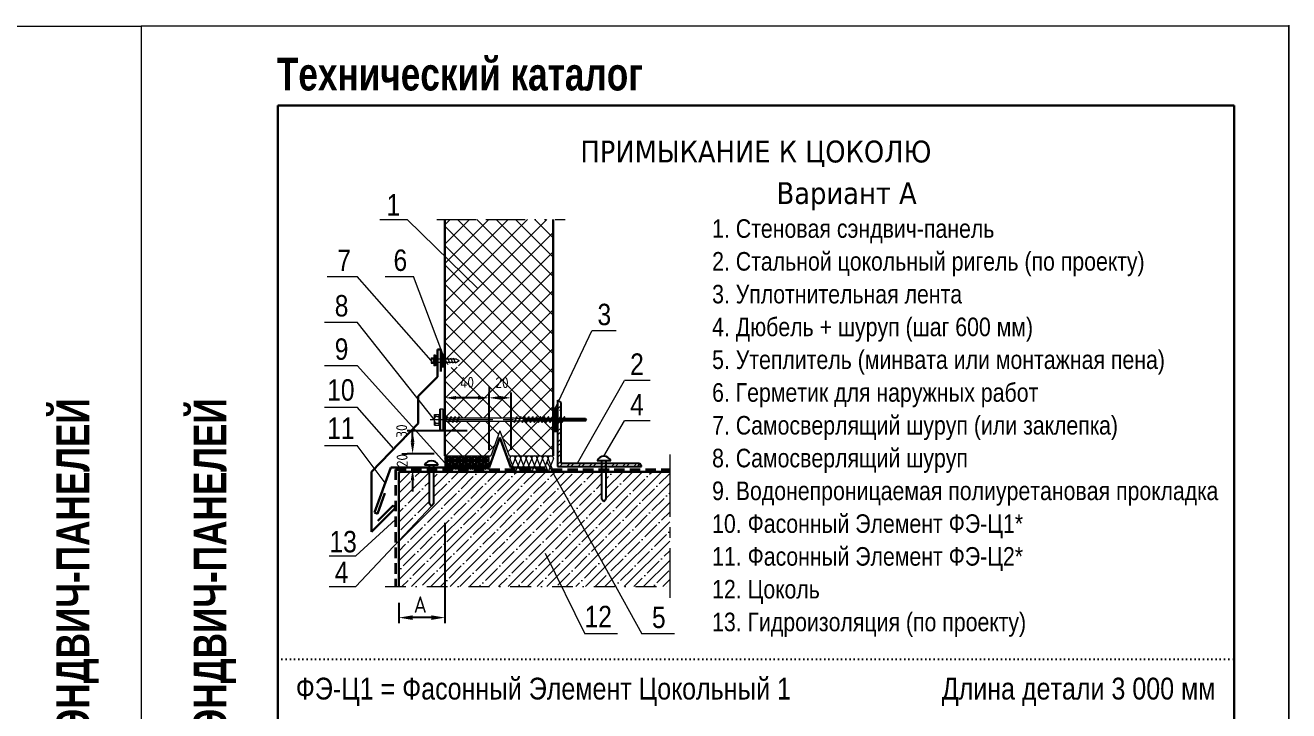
# Model space of a CAD drawing. Extents: x 5821 to 16321, y -13531 to 5774.
# Drawn here: x 7815 to 8971, y 5147 to 5774 of the extents above; entities that cross this region are included whole.
import ezdxf
from ezdxf.enums import TextEntityAlignment as Align

# ---------------------------------------------------------------- set-up
doc = ezdxf.new("R2010")
doc.units = 0
doc.header["$LTSCALE"] = 3
for name, pattern in [('ACAD_ISO13W100', [36, 12, -3, 12, -3, 0, -3, 0, -3]), ('CENTER2', [28.575, 19.05, -3.175, 3.175, -3.175]), ('DASHDOT2', [12.7, 6.35, -3.175, 0, -3.175]), ('DOT2', [0.125, 0, -0.125]), ('HIDDEN2', [4.7625, 3.175, -1.5875])]:
    doc.linetypes.add(name, pattern=pattern)
doc.layers.get('0').update_dxf_attribs({"linetype": 'CONTINUOUS', "lineweight": 30})
doc.layers.get('DEFPOINTS').update_dxf_attribs({"linetype": 'CONTINUOUS'})
for name, color, linetype, lineweight in [('new_fill', 8, 'CONTINUOUS', 13), ('RAZMER', 7, 'CONTINUOUS', 9), ('Гидроизоляция', 7, 'HIDDEN2', 35), ('Нащельники', 1, 'CONTINUOUS', 30), ('Саморезы', 7, 'CONTINUOUS', 13), ('тонкий контур', 8, 'CONTINUOUS', 9)]:
    doc.layers.add(name, color=color, linetype=linetype, lineweight=lineweight)
doc.layers.add('Punktir', color=7, linetype='CONTINUOUS')
doc.layers.add('Прогон', color=7, linetype='CONTINUOUS')
doc.styles.add('ROMANS', font='romans.shx', dxfattribs={"width": 0.85})
doc.styles.get("Standard").update_dxf_attribs({"font": 'TAHOMA.TTF'})
doc.styles.add('style1', font='ARIALN.TTF')
doc.styles.add('style2', font='impact.TTF')
doc.dimstyles.new('5', dxfattribs={"dimscale": 5, "dimtxt": 3, "dimasz": 2.5, "dimexe": 1, "dimexo": 3, "dimgap": 0, "dimtad": 0, "dimdec": 0, "dimzin": 9, "dimdsep": 46, "dimtxsty": 'ROMANS', "dimblk2": 'OBLIQUE', "dimcen": -3, "dimdle": 1.5, "dimclrd": 256, "dimclre": 256, "dimclrt": 256, "dimadec": 0, "dimazin": 0, "dimtfac": 1, "dimtdec": 0, "dimtofl": 0, "dimtmove": 2, "dimatfit": 3, "dimfxl": 0, "dimtvp": 1, "dimtolj": 1, "dimtzin": 9, "dimarcsym": 0})

# ---------------------------------------------------------------- blocks, each defined once
blk = doc.blocks.new('*D31')
at = {"layer": 'DEFPOINTS', "color": 0, "transparency": 16777216}
for p in [(8229.3, 5403.2), (8169.5, 5382.4), (8199.1, 5382.4)]:
    blk.add_point(p, dxfattribs=at)
at = {"layer": 'RAZMER', "lineweight": -2, "transparency": 16777216}
for p, q in [((8219.3, 5403.2), (8164.5, 5403.2)), ((8169.5, 5393.2), (8169.5, 5392.4)), ((8189.1, 5382.4), (8164.5, 5382.4))]:
    blk.add_line(p, q, dxfattribs=at)
at = {"layer": 'RAZMER', "transparency": 16777216}
for points in [[(8167.8, 5393.2), (8171.1, 5393.2), (8169.5, 5403.2)], [(8167.8, 5392.4), (8171.1, 5392.4), (8169.5, 5382.4)]]:
    blk.add_solid(points, dxfattribs=at)
at = {"layer": 'RAZMER', "transparency": 16777216, "insert": (8159.5, 5403.1), "char_height": 10, "attachment_point": 5, "rotation": 90, "style": 'ROMANS'}
blk.add_mtext('\\A1;30', dxfattribs=at)
blk = doc.blocks.new('_OBLIQUE')
at = {"color": 0, "linetype": 'ByBlock'}
blk.add_line((-0.5, -0.5), (0.5, 0.5), dxfattribs=at)
blk = doc.blocks.new('саморез4')
at = {"layer": 'new_fill'}
blk.add_hatch(color=254, dxfattribs=at).paths.add_polyline_path([(-2.4, -9.4), (0, -9.4), (0, 9.8), (-2.4, 9.8)])
at = {"layer": 'Саморезы', "ltscale": 150}
for p, q in [((-7.9, 5), (-3.1, 5)), ((-7.9, -5), (-7.9, 5)), ((-5.9, 3.1), (-3.1, 3.1)), ((-3.8, -5), (-3.8, 5)), ((0, 9.8), (-3.1, 9.8)), ((-3.1, -9.4), (-3.1, 9.8)), ((-2.4, -9.4), (-2.4, 9.8)), ((0, -9.4), (0, 9.8)), ((64.9, 1.5), (0, 1.5)), ((1.3, -2.2), (3.4, 2.7)), ((1.9, -2.2), (4, 2.7)), ((3.7, 2.9), (3.4, 2.7)), ((3.7, 2.9), (4, 2.7)), ((4.9, -2.2), (7, 2.7)), ((5.5, -2.2), (7.6, 2.7)), ((7.3, 2.9), (7, 2.7)), ((7.3, 2.9), (7.6, 2.7)), ((8.6, -2.2), (10.7, 2.7)), ((9.2, -2.2), (11.3, 2.7)), ((11, 2.9), (10.7, 2.7)), ((11, 2.9), (11.3, 2.7)), ((12.2, -2.2), (14.3, 2.7)), ((12.8, -2.2), (14.9, 2.7)), ((14.6, 2.9), (14.3, 2.7)), ((14.6, 2.9), (14.9, 2.7)), ((64.9, -2.2), (67, 2.7)), ((65.6, -2.2), (67.7, 2.7)), ((67.3, 2.9), (67, 2.7)), ((130, 1.3), (67.1, 1.3)), ((67.3, 2.9), (67.7, 2.7)), ((68.6, -2.2), (70.7, 2.7)), ((69.2, -2.2), (71.3, 2.7)), ((71, 2.9), (70.7, 2.7)), ((71, 2.9), (71.3, 2.7)), ((72.2, -2.2), (74.3, 2.7)), ((72.8, -2.2), (74.9, 2.7)), ((74.6, 2.9), (74.3, 2.7)), ((74.6, 2.9), (74.9, 2.7)), ((75.8, -2.2), (77.9, 2.7)), ((76.4, -2.2), (78.5, 2.7)), ((78.2, 2.9), (77.9, 2.7)), ((78.2, 2.9), (78.5, 2.7)), ((79.5, -2.2), (81.5, 2.7)), ((80.1, -2.2), (82.2, 2.7)), ((81.9, 2.9), (81.5, 2.7)), ((81.9, 2.9), (82.2, 2.7)), ((83.1, -2.2), (85.2, 2.7)), ((83.7, -2.2), (85.8, 2.7)), ((85.5, 2.9), (85.2, 2.7)), ((85.5, 2.9), (85.8, 2.7)), ((86.7, -2.2), (88.8, 2.7)), ((87.3, -2.2), (89.4, 2.7)), ((89.1, 2.9), (88.8, 2.7)), ((89.1, 2.9), (89.4, 2.7)), ((90.3, -2.2), (92.4, 2.7)), ((90.9, -2.2), (93, 2.7)), ((92.7, 2.9), (92.4, 2.7)), ((92.7, 2.9), (93, 2.7)), ((94, -2.2), (96.1, 2.7)), ((94.6, -2.2), (96.7, 2.7)), ((96.4, 2.9), (96.1, 2.7)), ((96.4, 2.9), (96.7, 2.7)), ((97.6, -2.2), (99.7, 2.7)), ((98.2, -2.2), (100.3, 2.7)), ((100, 2.9), (99.7, 2.7)), ((100, 2.9), (100.3, 2.7)), ((101.2, -2.2), (103.3, 2.7)), ((101.8, -2.2), (103.9, 2.7)), ((103.6, 2.9), (103.3, 2.7)), ((103.6, 2.9), (103.9, 2.7)), ((104.8, -2.2), (106.9, 2.7)), ((105.5, -2.2), (107.6, 2.7)), ((107.2, 2.9), (106.9, 2.7)), ((107.2, 2.9), (107.6, 2.7)), ((108.5, -2.2), (110.6, 2.7)), ((109.1, -2.2), (111.2, 2.7)), ((110.9, 2.9), (110.6, 2.7)), ((110.9, 2.9), (111.2, 2.7)), ((130, 1.3), (131.2, 0)), ((-7.9, -5), (-3.1, -5)), ((-5.9, -3.1), (-3.1, -3.1)), ((0, -9.4), (-3.1, -9.4)), ((64.9, -1.5), (0, -1.5)), ((64.9, -1.5), (0, -1.5)), ((1.6, -2.4), (1.3, -2.2)), ((1.6, -2.4), (1.9, -2.2)), ((5.2, -2.4), (4.9, -2.2)), ((5.2, -2.4), (5.5, -2.2)), ((8.9, -2.4), (8.6, -2.2)), ((8.9, -2.4), (9.2, -2.2)), ((12.5, -2.4), (12.2, -2.2)), ((12.5, -2.4), (12.8, -2.2)), ((65.3, -2.4), (64.9, -2.2)), ((65.3, -2.4), (65.6, -2.2)), ((130, -1.3), (67.1, -1.3)), ((68.9, -2.4), (68.6, -2.2)), ((68.9, -2.4), (69.2, -2.2)), ((72.5, -2.4), (72.2, -2.2)), ((72.5, -2.4), (72.8, -2.2)), ((76.1, -2.4), (75.8, -2.2)), ((76.1, -2.4), (76.4, -2.2)), ((79.8, -2.4), (79.5, -2.2)), ((79.8, -2.4), (80.1, -2.2)), ((83.4, -2.4), (83.1, -2.2)), ((83.4, -2.4), (83.7, -2.2)), ((87, -2.4), (86.7, -2.2)), ((87, -2.4), (87.3, -2.2)), ((90.6, -2.4), (90.3, -2.2)), ((90.6, -2.4), (90.9, -2.2)), ((94.3, -2.4), (94, -2.2)), ((94.3, -2.4), (94.6, -2.2)), ((97.9, -2.4), (97.6, -2.2)), ((97.9, -2.4), (98.2, -2.2)), ((101.5, -2.4), (101.2, -2.2)), ((101.5, -2.4), (101.8, -2.2)), ((105.1, -2.4), (104.8, -2.2)), ((105.1, -2.4), (105.5, -2.2)), ((108.8, -2.4), (108.5, -2.2)), ((108.8, -2.4), (109.1, -2.2)), ((130, -1.3), (131.2, 0))]:
    blk.add_line(p, q, dxfattribs=at)
at = {"layer": 'Саморезы'}
for p, q in [((67.1, 1.3), (64.9, 1.5)), ((67.1, -1.3), (64.9, -1.5))]:
    blk.add_line(p, q, dxfattribs=at)
at = {"layer": 'Саморезы', "ltscale": 150}
for centre, radius, start, end in [((-5.9, 5.1), 2, 182.373, 269.9653), ((-5.9, 1.1), 2, 90.0347, 177.627), ((80.3, 1057.7), 1058.9, 271.592, 272.7554), ((-5.9, -1.1), 2, 182.373, 269.9653), ((-5.9, -5.1), 2, 90.0347, 177.627)]:
    blk.add_arc(centre, radius, start, end, dxfattribs=at)
blk = doc.blocks.new('*D39')
at = {"layer": 'DEFPOINTS', "color": 0, "transparency": 16777216}
for p in [(8199.1, 5334.1), (8156.9, 5260.8), (8156.9, 5232.4)]:
    blk.add_point(p, dxfattribs=at)
at = {"layer": 'RAZMER', "lineweight": -2, "transparency": 16777216}
for p, q in [((8199.1, 5319.1), (8199.1, 5227.4)), ((8156.9, 5245.8), (8156.9, 5227.4)), ((8186.6, 5232.4), (8169.4, 5232.4))]:
    blk.add_line(p, q, dxfattribs=at)
at = {"layer": 'RAZMER', "transparency": 16777216}
for points in [[(8169.4, 5234.5), (8169.4, 5230.3), (8156.9, 5232.4)], [(8186.6, 5234.5), (8186.6, 5230.3), (8199.1, 5232.4)]]:
    blk.add_solid(points, dxfattribs=at)
at = {"layer": 'RAZMER', "transparency": 16777216, "insert": (8176.5, 5244.3), "char_height": 15, "attachment_point": 5, "style": 'ROMANS'}
blk.add_mtext('\\A1;A', dxfattribs=at)
blk = doc.blocks.new('*D40')
at = {"layer": 'DEFPOINTS', "color": 0, "transparency": 16777216}
for p in [(8259.6, 5433.5), (8239.4, 5375.9), (8259.6, 5375.9)]:
    blk.add_point(p, dxfattribs=at)
at = {"layer": 'RAZMER', "lineweight": -2, "transparency": 16777216}
for p, q in [((8239.4, 5385.9), (8239.4, 5438.5)), ((8249.4, 5433.5), (8249.6, 5433.5)), ((8259.6, 5385.9), (8259.6, 5438.5))]:
    blk.add_line(p, q, dxfattribs=at)
at = {"layer": 'RAZMER', "transparency": 16777216}
for points in [[(8249.4, 5435.2), (8249.4, 5431.9), (8239.4, 5433.5)], [(8249.6, 5435.2), (8249.6, 5431.9), (8259.6, 5433.5)]]:
    blk.add_solid(points, dxfattribs=at)
at = {"layer": 'RAZMER', "transparency": 16777216, "insert": (8251.3, 5447.4), "char_height": 10, "attachment_point": 5, "style": 'ROMANS'}
blk.add_mtext('\\A1;20', dxfattribs=at)
blk = doc.blocks.new('*D51')
at = {"layer": 'DEFPOINTS', "color": 0, "transparency": 16777216}
for p in [(8169.5, 5382.4), (8159.3, 5367.9), (8169.5, 5367.9)]:
    blk.add_point(p, dxfattribs=at)
at = {"layer": 'RAZMER', "lineweight": -2, "transparency": 16777216}
for p, q in [((8169.5, 5392.4), (8169.5, 5402.4)), ((8159.5, 5382.4), (8164.5, 5382.4)), ((8169.3, 5367.9), (8174.5, 5367.9)), ((8169.5, 5357.9), (8169.5, 5347.9))]:
    blk.add_line(p, q, dxfattribs=at)
at = {"layer": 'RAZMER', "transparency": 16777216}
for points in [[(8167.8, 5392.4), (8171.1, 5392.4), (8169.5, 5382.4)], [(8167.8, 5357.9), (8171.1, 5357.9), (8169.5, 5367.9)]]:
    blk.add_solid(points, dxfattribs=at)
at = {"layer": 'RAZMER', "transparency": 16777216, "insert": (8159.9, 5376.1), "char_height": 10, "attachment_point": 5, "rotation": 90, "style": 'ROMANS'}
blk.add_mtext('\\A1;2{\\Fromans.shx|c204;0}', dxfattribs=at)
blk = doc.blocks.new('*D52')
at = {"layer": 'DEFPOINTS', "color": 0, "transparency": 16777216}
for p in [(8199.1, 5433.5), (8199.1, 5433.5), (8239.4, 5433.5)]:
    blk.add_point(p, dxfattribs=at)
at = {"layer": 'RAZMER', "lineweight": -2, "transparency": 16777216}
for p, q in [((8199.1, 5443.5), (8199.1, 5438.5)), ((8229.4, 5433.5), (8209.1, 5433.5)), ((8239.4, 5443.5), (8239.4, 5438.5))]:
    blk.add_line(p, q, dxfattribs=at)
at = {"layer": 'RAZMER', "transparency": 16777216}
for points in [[(8209.1, 5435.2), (8209.1, 5431.9), (8199.1, 5433.5)], [(8229.4, 5435.2), (8229.4, 5431.9), (8239.4, 5433.5)]]:
    blk.add_solid(points, dxfattribs=at)
at = {"layer": 'RAZMER', "transparency": 16777216, "insert": (8219.3, 5447.7), "char_height": 10, "attachment_point": 5, "style": 'ROMANS'}
blk.add_mtext('\\A1;40', dxfattribs=at)
blk = doc.blocks.new('саморез1')
at = {"layer": 'new_fill'}
blk.add_hatch(color=254, dxfattribs=at).paths.add_polyline_path([(-1.2, -4.8), (0, -4.8), (0, 4.8), (-1.2, 4.8)])
at = {"layer": 'Саморезы', "ltscale": 150}
for p, q in [((-3.9, 2.6), (-1.5, 2.6)), ((-3.9, 2.6), (-3.9, -2.4)), ((-2.9, 1.7), (-1.5, 1.7)), ((-1.9, 2.6), (-1.9, -2.4)), ((0, 4.8), (-1.5, 4.8)), ((-1.5, 4.8), (-1.5, -4.8)), ((-1.2, 4.8), (-1.2, -4.8)), ((0, 4.8), (0, -4.8)), ((19.2, 1.4), (0, 1.4)), ((8.4, 2.4), (10.5, -2.4)), ((11.1, 2.4), (13.2, -2.4)), ((13.8, 2.4), (15.9, -2.4)), ((16.4, 2.4), (18.5, -2.4)), ((19.2, 1.4), (21.8, 0)), ((19.2, -1.4), (21.8, 0)), ((-3.9, -2.4), (-1.5, -2.4)), ((-2.9, -1.4), (-1.5, -1.4)), ((0, -4.8), (-1.5, -4.8)), ((0, -1.4), (19.2, -1.4))]:
    blk.add_line(p, q, dxfattribs=at)
for centre, start, end in [((-2.9, 2.7), 182.373, 269.9653), ((-2.9, 0.7), 90.0347, 177.627), ((-2.9, -0.4), 182.373, 269.9653), ((-2.9, -2.4), 90.0347, 177.627)]:
    blk.add_arc(centre, 1, start, end, dxfattribs=at)
blk = doc.blocks.new('Dubel')
at = {"layer": 'Прогон', "ltscale": 150}
for p, q in [((6.3, 0), (-6.3, 0)), ((-2.1, 0), (-2.1, -34.9)), ((2.1, -34.9), (2.1, 0)), ((0, -37.6), (-2.1, -34.9)), ((2.1, -34.9), (0, -37.6))]:
    blk.add_line(p, q, dxfattribs=at)
blk.add_arc((0, -2.7), 6.82, 23.6469, 156.3531, dxfattribs=at)

msp = doc.modelspace()

# ---------------------------------------------------------------- hatches: boundary and pattern name
at = {"layer": 'new_fill'}
h = msp.add_hatch(dxfattribs=at)
h.set_pattern_fill('ANSI37', color=256, scale=100, style=0)
h.set_pattern_definition([(45, (38117.93, 3620.165), (-8.838835, 8.838835), []), (135, (38117.93, 3620.165), (-8.838835, -8.838835), [])])
h.paths.add_polyline_path([(8298.13, 5596.75), (8199.13, 5596.76), (8199.13, 5464.23), (8199.22, 5464.03), (8209.57, 5464.03), (8212.11, 5462.63), (8209.57, 5461.23), (8199.13, 5461.23), (8199.13, 5414.92), (8200.43, 5414.92), (8200.94, 5416.1), (8201.25, 5416.33), (8201.56, 5416.1), (8201.05, 5414.92), (8204.06, 5414.92), (8204.57, 5416.1), (8204.87, 5416.33), (8205.18, 5416.1), (8204.68, 5414.92), (8207.69, 5414.92), (8208.2, 5416.1), (8208.5, 5416.33), (8208.81, 5416.1), (8208.3, 5414.92), (8211.31, 5414.92), (8211.82, 5416.1), (8212.13, 5416.33), (8212.44, 5416.1), (8211.93, 5414.92), (8262.48, 5414.92), (8264.02, 5414.78), (8264.58, 5416.1), (8264.89, 5416.33), (8265.2, 5416.1), (8264.61, 5414.73), (8264.62, 5414.73), (8267.62, 5414.73), (8268.21, 5416.1), (8268.52, 5416.33), (8268.82, 5416.1), (8268.24, 5414.73), (8271.25, 5414.73), (8271.84, 5416.1), (8272.14, 5416.33), (8272.45, 5416.1), (8271.86, 5414.73), (8274.88, 5414.73), (8275.46, 5416.1), (8275.77, 5416.33), (8276.08, 5416.1), (8275.49, 5414.73), (8278.5, 5414.73), (8279.09, 5416.1), (8279.4, 5416.33), (8279.7, 5416.1), (8279.12, 5414.73), (8282.13, 5414.73), (8282.72, 5416.1), (8283.02, 5416.33), (8283.33, 5416.1), (8282.74, 5414.73), (8285.76, 5414.73), (8286.34, 5416.1), (8286.65, 5416.33), (8286.96, 5416.1), (8286.37, 5414.73), (8289.38, 5414.73), (8289.97, 5416.1), (8290.28, 5416.33), (8290.58, 5416.1), (8290, 5414.73), (8293.01, 5414.73), (8293.6, 5416.1), (8293.9, 5416.33), (8294.21, 5416.1), (8293.62, 5414.73), (8296.64, 5414.73), (8297.22, 5416.1), (8297.53, 5416.33), (8297.84, 5416.1), (8297.25, 5414.73), (8298.13, 5414.73), (8298.13, 5424.28)])
h.paths.add_polyline_path([(8298.13, 5412.1), (8296.12, 5412.1), (8295.74, 5411.2), (8295.43, 5410.98), (8295.13, 5411.21), (8295.51, 5412.1), (8292.5, 5412.1), (8292.11, 5411.2), (8291.81, 5410.98), (8291.5, 5411.21), (8291.88, 5412.1), (8288.87, 5412.1), (8288.49, 5411.2), (8288.18, 5410.98), (8287.87, 5411.21), (8288.25, 5412.1), (8285.24, 5412.1), (8284.86, 5411.2), (8284.55, 5410.98), (8284.25, 5411.21), (8284.63, 5412.1), (8281.62, 5412.1), (8281.23, 5411.2), (8280.93, 5410.98), (8280.62, 5411.21), (8281, 5412.1), (8277.99, 5412.1), (8277.61, 5411.2), (8277.3, 5410.98), (8276.99, 5411.21), (8277.37, 5412.1), (8274.36, 5412.1), (8273.98, 5411.2), (8273.67, 5410.98), (8273.37, 5411.21), (8273.75, 5412.1), (8270.74, 5412.1), (8270.35, 5411.2), (8270.05, 5410.98), (8269.74, 5411.21), (8270.12, 5412.1), (8267.11, 5412.1), (8266.73, 5411.2), (8266.42, 5410.98), (8266.11, 5411.21), (8266.49, 5412.1), (8264.62, 5412.1), (8263.44, 5411.99), (8263.1, 5411.2), (8262.79, 5410.98), (8262.49, 5411.21), (8262.8, 5411.94), (8262.48, 5411.91), (8210.64, 5411.91), (8210.34, 5411.2), (8210.03, 5410.98), (8209.72, 5411.21), (8210.03, 5411.91), (8207.01, 5411.91), (8206.71, 5411.2), (8206.4, 5410.98), (8206.1, 5411.21), (8206.4, 5411.91), (8203.39, 5411.91), (8203.09, 5411.2), (8202.78, 5410.98), (8202.47, 5411.21), (8202.77, 5411.91), (8199.76, 5411.91), (8199.46, 5411.2), (8199.13, 5410.97), (8199.13, 5380.37), (8241.08, 5380.37), (8249.44, 5403.2), (8257.92, 5380.37), (8298.13, 5380.37)])
h.paths.add_polyline_path([(8241.9, 5454.94), (8260.66, 5454.94), (8260.66, 5439.94), (8241.9, 5439.94)], flags=24)
h.paths.add_polyline_path([(8209.9, 5455.2), (8228.67, 5455.2), (8228.67, 5440.2), (8209.9, 5440.2)], flags=24)
h = msp.add_hatch(dxfattribs=at)
h.set_pattern_fill('NET3', color=256, scale=10, style=0)
h.set_pattern_definition([(0, (8837.2072, 147.2008), (0, 1.25), []), (60, (8837.2072, 147.2008), (-1.08253175, 0.625), []), (120, (8837.2072, 147.2008), (-1.08253175, -0.625), [])])
h.paths.add_polyline_path([(8199.13, 5471.58, 1), (8195.35, 5471.58), (8195.35, 5469.73), (8199.13, 5469.73)])
h.paths.add_polyline_path([(8199.13, 5469.73), (8195.35, 5469.73), (8195.35, 5465.53), (8199.13, 5465.53)])
h.paths.add_polyline_path([(8199.13, 5465.53), (8195.35, 5465.53), (8195.35, 5463.69, 1), (8199.13, 5463.69)])
h = msp.add_hatch(dxfattribs=at)
h.set_pattern_fill('NET3', color=256, scale=10, style=0)
h.set_pattern_definition([(0, (38117.9305, 3620.1648), (0, 1.25), []), (60, (38117.9305, 3620.1648), (-1.082531755, 0.625), []), (120, (38117.9305, 3620.1648), (-1.082531755, -0.625), [])])
h.paths.add_polyline_path([(8302.05, 5424.28), (8298.13, 5424.28), (8298.13, 5414.73), (8300.26, 5414.73), (8300.85, 5416.1), (8301.16, 5416.33), (8301.46, 5416.1), (8300.88, 5414.73), (8302.05, 5414.73)])
h.paths.add_polyline_path([(8302.05, 5412.1), (8299.75, 5412.1), (8299.37, 5411.2), (8299.06, 5410.98), (8298.75, 5411.21), (8299.13, 5412.1), (8298.13, 5412.1), (8298.13, 5402.28), (8302.05, 5402.28)])
h = msp.add_hatch(dxfattribs=at)
h.set_pattern_fill('STEEL', color=256, scale=57.6, style=0)
h.set_pattern_definition([(45, (17039.336, 5176.1625), (-5.091169, 5.091169), []), (45, (17039.336, 5179.7625), (-5.091169, 5.091169), [])])
h.paths.add_polyline_path([(8305.02, 5429.27), (8302.05, 5431.27), (8302.05, 5423.13), (8302.09, 5423.1), (8302.05, 5423.02), (8302.05, 5421.73), (8304.52, 5421.73), (8305.02, 5422.92)])
h.paths.add_polyline_path([(8305.02, 5419.1), (8304, 5419.1), (8303.62, 5418.2), (8303.31, 5417.98), (8303.01, 5418.21), (8303.39, 5419.1), (8302.05, 5419.1), (8302.05, 5370.84), (8338.42, 5370.84), (8338.42, 5373.81), (8305.02, 5373.81)])
h.paths.add_polyline_path([(8376.99, 5373.81), (8342.62, 5373.81), (8342.62, 5370.84), (8378.99, 5370.84)])
h = msp.add_hatch(dxfattribs=at)
h.set_pattern_fill('ESCHER', color=256, scale=5, style=0)
h.set_pattern_definition([(60, (7773.318, 1614.508), (-6, -1e-09), [5.5, -0.5]), (180, (7773.318, 1614.508), (3, -5.1961524), [5.5, -0.5]), (300, (7773.318, 1614.508), (6, -1e-09), [5.5, -0.5]), (60, (7773.818, 1614.508), (-6, -1e-09), [1, -5]), (300, (7773.818, 1614.508), (6, -1e-09), [1, -5]), (60, (7773.068, 1614.941), (-6, -1e-09), [1, -5]), (180, (7773.068, 1614.941), (3, -5.1961524), [1, -5]), (300, (7773.068, 1614.075), (6, -1e-09), [1, -5]), (180, (7773.068, 1614.075), (3, -5.1961524), [1, -5]), (60, (7771.318, 1614.508), (-6, -1e-09), [1, -5]), (300, (7771.318, 1614.508), (6, -1e-09), [1, -5]), (60, (7774.318, 1612.776), (-6, -1e-09), [1, -5]), (180, (7774.318, 1612.776), (3, -5.1961524), [1, -5]), (300, (7774.318, 1616.24), (6, -1e-09), [1, -5]), (180, (7774.318, 1616.24), (3, -5.1961524), [1, -5]), (0, (7774.318, 1615.374), (-3, 5.1961524), [3.5, -2.5]), (0, (7774.318, 1613.642), (-3, 5.1961524), [3.5, -2.5]), (120, (7773.568, 1615.807), (-6, 1e-09), [3.5, -2.5]), (120, (7772.068, 1614.941), (-6, 1e-09), [3.5, -2.5]), (240, (7772.068, 1614.075), (3, -5.1961524), [3.5, -2.5]), (240, (7773.568, 1613.209), (3, -5.1961524), [3.5, -2.5])])
h.paths.add_polyline_path([(8199.13, 5380.37), (8199.13, 5367.87), (8239.44, 5367.87), (8239.44, 5380.37)])
h = msp.add_hatch(dxfattribs=at)
h.set_pattern_fill('ANSI35', color=256, scale=50, style=0)
h.set_pattern_definition([(45, (38117.93, 3620.165), (-8.838835, 8.838835), []), (45, (38126.77, 3620.165), (-8.838835, 8.838835), [15.625, -3.125, 0, -3.125])])
h.paths.add_polyline_path([(8297.2, 5365.87), (8188.82, 5365.87), (8188.82, 5336.95), (8186.72, 5334.27), (8184.62, 5336.95), (8184.62, 5365.87), (8156.93, 5365.87), (8156.93, 5260.83), (8355.33, 5260.83)])
h.paths.add_polyline_path([(8404.72, 5365.87), (8346.62, 5365.87), (8346.62, 5341.06), (8344.52, 5338.38), (8342.42, 5341.06), (8342.42, 5365.87), (8297.2, 5365.87), (8355.33, 5260.83), (8404.72, 5260.83)])

# ---------------------------------------------------------------- linework, layer by layer
at = {"color": 1}
for p, q in [((8046.09, 5700.91), (8046.09, 4288.76)), ((8046.09, 5700.91), (8921.09, 5700.91)), ((8921.09, 5700.91), (8921.09, 4338.76))]:
    msp.add_line(p, q, dxfattribs=at)
for p, q in [((8199.13, 5596.76), (8199.13, 5380.37)), ((8298.13, 5596.76), (8298.13, 5380.37)), ((8156.93, 5365.87), (8404.72, 5365.87)), ((8156.93, 5365.87), (8156.93, 5260.83))]:
    msp.add_line(p, q)
at = {"layer": 'new_fill'}
for p, q in [((8199.13, 5380.37), (8199.13, 5367.87)), ((8239.44, 5367.87), (8239.44, 5380.37)), ((8260.97, 5371.87), (8258.47, 5377.87)), ((8263.47, 5377.87), (8260.97, 5371.87)), ((8265.97, 5371.87), (8263.47, 5377.87)), ((8268.47, 5377.87), (8265.97, 5371.87)), ((8270.97, 5371.87), (8268.47, 5377.87)), ((8273.47, 5377.87), (8270.97, 5371.87)), ((8275.97, 5371.87), (8273.47, 5377.87)), ((8278.47, 5377.87), (8275.97, 5371.87)), ((8280.97, 5371.87), (8278.47, 5377.87)), ((8283.47, 5377.87), (8280.97, 5371.87)), ((8285.97, 5371.87), (8283.47, 5377.87)), ((8288.47, 5377.87), (8285.97, 5371.87)), ((8290.97, 5371.87), (8288.47, 5377.87)), ((8293.47, 5377.87), (8290.97, 5371.87)), ((8295.97, 5371.87), (8293.47, 5377.87)), ((8298.47, 5377.87), (8295.97, 5371.87)), ((8260.97, 5371.87), (8258.47, 5365.87)), ((8263.47, 5365.87), (8260.97, 5371.87)), ((8265.97, 5371.87), (8263.47, 5365.87)), ((8268.47, 5365.87), (8265.97, 5371.87)), ((8270.97, 5371.87), (8268.47, 5365.87)), ((8273.47, 5365.87), (8270.97, 5371.87)), ((8275.97, 5371.87), (8273.47, 5365.87)), ((8278.47, 5365.87), (8275.97, 5371.87)), ((8280.97, 5371.87), (8278.47, 5365.87)), ((8283.47, 5365.87), (8280.97, 5371.87)), ((8285.97, 5371.87), (8283.47, 5365.87)), ((8288.47, 5365.87), (8285.97, 5371.87)), ((8290.97, 5371.87), (8288.47, 5365.87)), ((8293.47, 5365.87), (8290.97, 5371.87)), ((8295.97, 5371.87), (8293.47, 5365.87)), ((8298.47, 5365.87), (8295.97, 5371.87))]:
    msp.add_line(p, q, dxfattribs=at)
for centre, start, end in [((8260.97, 5377.87), 90, 180), ((8260.97, 5377.87), 0, 90), ((8265.97, 5377.87), 90, 180), ((8265.97, 5377.87), 0, 90), ((8270.97, 5377.87), 90, 180), ((8270.97, 5377.87), 0, 90), ((8275.97, 5377.87), 90, 180), ((8275.97, 5377.87), 0, 90), ((8280.97, 5377.87), 90, 180), ((8280.97, 5377.87), 0, 90), ((8285.97, 5377.87), 90, 180), ((8285.97, 5377.87), 0, 90), ((8290.97, 5377.87), 90, 180), ((8290.97, 5377.87), 0, 90), ((8295.97, 5377.87), 90, 180), ((8295.97, 5377.87), 0, 90)]:
    msp.add_arc(centre, 2.5, start, end, dxfattribs=at)
at = {"layer": 'Punktir', "linetype": 'DOT2', "ltscale": 10}
msp.add_line((8046.09, 5194.27), (8921.09, 5194.27), dxfattribs=at)
at = {"layer": 'RAZMER'}
for p, q in [((7921.09, 5773.76), (7921.09, 4288.76)), ((7921.09, 5773.76), (7921.09, 4288.76)), ((7921.09, 5773.76), (7921.09, 4288.76)), ((7921.09, 5773.76), (7921.09, 4288.76)), ((7921.09, 5773.76), (7921.09, 4288.76)), ((7921.09, 5773.76), (7921.09, 4288.76)), ((7921.09, 5773.76), (7921.09, 4288.76)), ((7921.09, 5773.76), (7921.09, 4288.76)), ((7921.09, 5773.76), (7921.09, 4288.76)), ((7921.09, 5773.76), (7921.09, 4288.76)), ((7921.09, 5773.76), (7921.09, 4288.76)), ((7921.09, 5773.76), (7921.09, 4288.76)), ((7921.09, 5773.76), (7921.09, 4288.76)), ((7921.09, 5773.76), (7921.09, 4288.76)), ((7921.09, 5773.76), (7921.09, 4288.76)), ((7921.09, 5773.76), (7921.09, 4288.76)), ((7921.09, 5773.76), (7921.09, 4288.76)), ((7921.09, 5773.76), (7921.09, 4288.76)), ((7921.09, 5773.76), (7921.09, 4288.76)), ((7921.09, 5773.76), (7921.09, 4288.76)), ((7921.09, 5773.76), (7921.09, 4288.76)), ((7921.09, 5773.76), (7921.09, 4288.76)), ((7921.09, 5773.76), (7921.09, 4288.76)), ((7921.09, 5773.76), (7921.09, 4288.76)), ((7921.09, 5773.76), (7921.09, 4288.76)), ((7921.09, 5773.76), (7921.09, 4288.76)), ((7921.09, 5773.76), (7921.09, 4288.76)), ((7921.09, 5773.76), (7921.09, 4288.76)), ((7921.09, 5773.76), (7921.09, 4288.76)), ((7921.09, 5773.76), (7921.09, 4288.76)), ((7921.09, 5773.76), (7921.09, 4288.76)), ((7921.09, 5773.76), (7921.09, 4288.76)), ((7921.09, 5773.76), (7921.09, 4288.76)), ((7921.09, 5773.76), (7921.09, 4288.76)), ((7921.09, 5773.76), (7921.09, 4288.76)), ((7921.09, 5773.76), (7921.09, 4288.76)), ((7921.09, 5773.76), (7921.09, 4288.76)), ((7921.09, 5773.76), (7921.09, 4288.76)), ((7921.09, 5773.76), (7921.09, 4288.76)), ((7921.09, 5773.76), (7921.09, 4288.76)), ((7921.09, 5773.76), (7921.09, 4288.76)), ((7921.09, 5773.76), (7921.09, 4288.76)), ((7921.09, 5773.76), (7921.09, 4288.76)), ((7921.09, 5773.76), (7921.09, 4288.76)), ((7921.09, 5773.76), (7921.09, 4288.76)), ((8971.09, 5774.44), (8971.09, 4289.44)), ((8971.09, 5774.44), (8971.09, 4289.44)), ((8971.09, 5774.44), (8971.09, 4289.44)), ((8971.09, 5774.44), (8971.09, 4289.44)), ((8971.09, 5774.44), (8971.09, 4289.44)), ((8971.09, 5774.44), (8971.09, 4289.44)), ((8971.09, 5774.44), (8971.09, 4289.44)), ((8971.09, 5774.44), (8971.09, 4289.44)), ((8971.09, 5774.44), (8971.09, 4289.44)), ((8971.09, 5774.44), (8971.09, 4289.44)), ((8971.09, 5774.44), (8971.09, 4289.44)), ((8971.09, 5774.44), (8971.09, 4289.44)), ((8971.09, 5774.44), (8971.09, 4289.44)), ((8971.09, 5774.44), (8971.09, 4289.44)), ((8971.09, 5774.44), (8971.09, 4289.44)), ((8139.43, 5596.76), (8164.63, 5596.76)), ((8229.27, 5533.63), (8164.63, 5596.76)), ((8091.37, 5544.52), (8118.8, 5544.52)), ((8186.41, 5467.75), (8118.8, 5544.52)), ((8144.48, 5544.52), (8170.28, 5544.52)), ((8197.24, 5473.47), (8170.28, 5544.52)), ((8088.94, 5502.84), (8118.8, 5502.84)), ((8189.66, 5413.41), (8118.8, 5502.84)), ((8300.17, 5424.28), (8333.49, 5494.86)), ((8355.61, 5494.86), (8333.49, 5494.86)), ((8088.94, 5463.2), (8118.8, 5463.2)), ((8199.13, 5374.12), (8118.8, 5463.2)), ((8320.23, 5373.81), (8363.35, 5449.44)), ((8386.75, 5449.44), (8363.35, 5449.44)), ((8088.94, 5425.06), (8118.8, 5425.06)), ((8152.23, 5386.82), (8118.8, 5425.07)), ((8344.52, 5380.06), (8363.35, 5412.43)), ((8386.93, 5412.43), (8363.35, 5412.43)), ((8249.44, 5403.2), (8241.08, 5380.37)), ((8249.44, 5403.2), (8257.92, 5380.37)), ((8088.94, 5390.05), (8118.8, 5390.05)), ((8144.42, 5355.78), (8118.8, 5390.05)), ((8199.13, 5380.37), (8241.08, 5380.37)), ((8257.92, 5380.37), (8298.13, 5380.37)), ((8292.22, 5374.87), (8379.2, 5217.71)), ((8186.72, 5334.27), (8117.63, 5260.83)), ((8153.93, 5322.09), (8117.63, 5288.89)), ((8093.11, 5288.89), (8117.63, 5288.89)), ((8290.82, 5291.42), (8327.04, 5217.71)), ((8093.11, 5260.83), (8117.63, 5260.83)), ((8356.9, 5217.71), (8327.04, 5217.71)), ((8409.06, 5217.71), (8379.2, 5217.71))]:
    msp.add_line(p, q, dxfattribs=at)
at = {"layer": 'RAZMER', "linetype": 'ACAD_ISO13W100'}
msp.add_line((8191.58, 5596.76), (8309.13, 5596.75), dxfattribs=at)
at = {"layer": 'RAZMER', "linetype": 'CENTER2'}
for p, q in [((8328.55, 5413.41), (8184.72, 5413.41)), ((8404.72, 5381.75), (8404.72, 5250.39))]:
    msp.add_line(p, q, dxfattribs=at)
at = {"layer": 'RAZMER', "color": 5}
msp.add_line((8211.51, 5418.34), (8211.98, 5418.41), dxfattribs=at)
at = {"layer": 'RAZMER', "linetype": 'DASHDOT2'}
msp.add_line((8144.29, 5260.83), (8404.72, 5260.83), dxfattribs=at)
at = {"layer": 'RAZMER'}
for points in [[(6871.09, 5773.76), (7921.09, 5773.76), (7921.09, 4288.76), (6871.09, 4288.76)], [(8971.09, 5773.76), (7921.09, 5773.76), (7921.09, 4288.76), (8971.09, 4288.76)], [(8298.13, 5424.28), (8302.05, 5424.28), (8302.05, 5402.28), (8298.13, 5402.28)]]:
    msp.add_lwpolyline(points, close=True, dxfattribs=at)
for centre, start, end in [((8197.24, 5471.58), 0, 180), ((8197.24, 5463.69), 180, 0)]:
    msp.add_arc(centre, 1.89, start, end, dxfattribs=at)
at = {"layer": 'Гидроизоляция'}
for q in [(8404.72, 5367.87), (8153.93, 5260.83)]:
    msp.add_line((8153.93, 5367.87), q, dxfattribs=at)
at = {"layer": 'Нащельники'}
for p, q in [((8195.35, 5477.63), (8192.35, 5477.63)), ((8192.35, 5477.63), (8192.35, 5452.63)), ((8195.35, 5457.63), (8195.35, 5477.63)), ((8192.35, 5452.63), (8174.68, 5434.95)), ((8174.68, 5434.95), (8174.68, 5409.95)), ((8174.68, 5409.95), (8131.9, 5365.87)), ((8249.44, 5397.2), (8239.44, 5369.87)), ((8249.44, 5397.2), (8259.44, 5369.87)), ((8131.9, 5310.87), (8131.9, 5365.87)), ((8149.5, 5369.87), (8134.59, 5328.53)), ((8149.5, 5369.87), (8239.44, 5369.87)), ((8259.44, 5369.87), (8289.67, 5369.87)), ((8137.41, 5327.51), (8144.2, 5346.33)), ((8153.93, 5332.89), (8131.9, 5310.87)), ((8151.8, 5335.01), (8137.66, 5320.87)), ((8153.93, 5332.89), (8151.8, 5335.01)), ((8134.59, 5328.53), (8137.41, 5327.51))]:
    msp.add_line(p, q, dxfattribs=at)
at = {"layer": 'Прогон'}
for p, q in [((8302.05, 5431.27), (8302.05, 5370.84)), ((8302.05, 5431.27), (8305.02, 5429.27)), ((8305.02, 5429.27), (8305.02, 5373.81)), ((8302.05, 5370.84), (8378.99, 5370.84)), ((8305.02, 5373.81), (8376.99, 5373.81)), ((8376.99, 5373.81), (8378.99, 5370.84))]:
    msp.add_line(p, q, dxfattribs=at)
at = {"layer": 'тонкий контур'}
msp.add_line((8971.09, 5774.44), (8971.09, 4289.44), dxfattribs=at)
msp.add_line((8971.09, 5774.44), (8971.09, 4289.44), dxfattribs=at)
msp.add_line((8971.09, 5774.44), (8971.09, 4289.44), dxfattribs=at)

# ---------------------------------------------------------------- block references
at = {"layer": 'RAZMER'}
for name, p in [('саморез1', (8190.35, 5467.63)), ('саморез4', (8197.54, 5413.41))]:
    msp.add_blockref(name, p, dxfattribs=at)
at = {"layer": 'Прогон'}
for p in [(8186.72, 5371.87), (8344.52, 5375.98)]:
    msp.add_blockref('Dubel', p, dxfattribs=at)

# ---------------------------------------------------------------- texts
msp.add_text('ПРИМЫКАНИЕ К ЦОКОЛЮ', height=20).set_placement((8483.59, 5648.91), align=Align.CENTER)
msp.add_text('Вариант А', height=20).set_placement((8502.5, 5610.87))
at = {"style": 'style1'}
for s, height, p in [('1', 19.61, (8145.63, 5600.3)), ('1. Стеновая сэндвич-панель', 17, (8443.52, 5579.94)), ('7', 19.61, (8100.64, 5549.64)), ('6', 19.61, (8152.05, 5549.64)), ('2. Стальной цокольный ригель (по проекту)', 17, (8443.52, 5549.94)), ('3. Уплотнительная лента', 17, (8443.52, 5519.94)), ('8', 19.61, (8098.25, 5507.96)), ('3', 19.61, (8338.63, 5499.99)), ('4. Дюбель + шуруп (шаг 600 мм)', 17, (8443.52, 5489.94)), ('9', 19.61, (8098.25, 5468.33)), ('2', 19.61, (8368.52, 5454.56)), ('5. Утеплитель (минвата или монтажная пена)', 17, (8443.52, 5459.94)), ('6. Герметик для наружных работ', 17, (8443.52, 5429.94)), ('4', 19.61, (8368.56, 5417.55)), ('7. Самосверлящий шуруп (или заклепка)', 17, (8443.52, 5399.94)), ('8. Самосверлящий шуруп', 17, (8443.52, 5369.94)), ('9. Водонепроницаемая полиуретановая прокладка', 17, (8443.52, 5339.94)), ('10. Фасонный Элемент ФЭ-Ц1*', 17, (8443.52, 5309.94)), ('13', 19.612, (8093.44, 5292.14)), ('11. Фасонный Элемент ФЭ-Ц2*', 17, (8443.52, 5279.94)), ('4', 19.61, (8098.25, 5263.95)), ('12. Цоколь', 17, (8443.52, 5249.94)), ('5', 19.61, (8388.51, 5222.83)), ('13. Гидроизоляция (по проекту)', 17, (8443.52, 5219.94)), ('ФЭ-Ц1 = Фасонный Элемент Цокольный 1', 20, (8062.63, 5157.45))]:
    msp.add_text(s, height=height, dxfattribs=at).set_placement(p)
for s, p in [('10', (8103.87, 5425.06)), ('11', (8103.87, 5390.05)), ('12', (8339.34, 5217.71))]:
    msp.add_text(s, height=19.612, dxfattribs=at).set_placement(p, align=Align.BOTTOM_CENTER)
msp.add_text('Длина детали 3 000 мм', height=20, dxfattribs=at).set_placement((8904.09, 5157.45), align=Align.RIGHT)
at = {"layer": 'new_fill', "style": 'style2'}
msp.add_text('Технический каталог', height=30, dxfattribs=at).set_placement((8045.3, 5714.81))
for p in [(7858.59, 4994.83), (7984.09, 4994.83)]:
    msp.add_text('2. УЗЛЫ КРЕПЛЕНИЯ СТЕНОВЫХ СЭНДВИЧ-ПАНЕЛЕЙ', height=30, rotation=90, dxfattribs=at).set_placement(p, align=Align.MIDDLE_CENTER)

# ---------------------------------------------------------------- dimensions: what is measured, and where the dimension line sits
at = {"layer": 'RAZMER'}
dim = msp.add_linear_dim(base=(8199.13, 5433.54), p1=(8239.44, 5433.54), p2=(8199.13, 5433.54), dimstyle='5', override={"dimtxt": 2, "dimasz": 2, "dimexo": 2}, dxfattribs=at)
dim.commit()
dim.dimension.update_dxf_attribs({"geometry": '*D52', "text_midpoint": (8219.29, 5447.7), "dimtype": 160})
dim = msp.add_linear_dim(base=(8259.59, 5433.54), p1=(8239.44, 5375.87), p2=(8259.59, 5375.87), text='20', dimstyle='5', override={"dimtxt": 2, "dimasz": 2, "dimexo": 2}, dxfattribs=at)
dim.commit()
dim.dimension.update_dxf_attribs({"geometry": '*D40', "text_midpoint": (8251.28, 5447.44), "dimtype": 160})
for base, p1, p2, text, picture, middle in [((8169.47, 5382.37), (8229.29, 5403.2), (8199.13, 5382.37), '30', '*D31', (8159.47, 5403.11)), ((8169.47, 5367.87), (8169.47, 5382.37), (8159.25, 5367.87), '2{\\Fromans.shx|c204;0}', '*D51', (8159.85, 5376.14))]:
    dim = msp.add_linear_dim(base=base, p1=p1, p2=p2, angle=90, text=text, dimstyle='5', override={"dimtxt": 2, "dimasz": 2, "dimexo": 2}, dxfattribs=at)
    dim.commit()
    dim.dimension.update_dxf_attribs({"geometry": picture, "text_midpoint": middle, "dimtype": 160})
dim = msp.add_linear_dim(base=(8156.93, 5232.37), p1=(8199.13, 5334.12), p2=(8156.93, 5260.83), text='A', dimstyle='5', dxfattribs=at)
dim.commit()
dim.dimension.update_dxf_attribs({"geometry": '*D39', "text_midpoint": (8176.53, 5244.31), "dimtype": 160})

doc.saveas('drawing.dxf')
